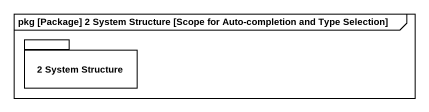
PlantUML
@startuml
mainframe pkg [Package] 2 System Structure [Scope for Auto-completion and Type Selection]
package "2 System Structure" as p2_System_Structure {
}
@enduml
